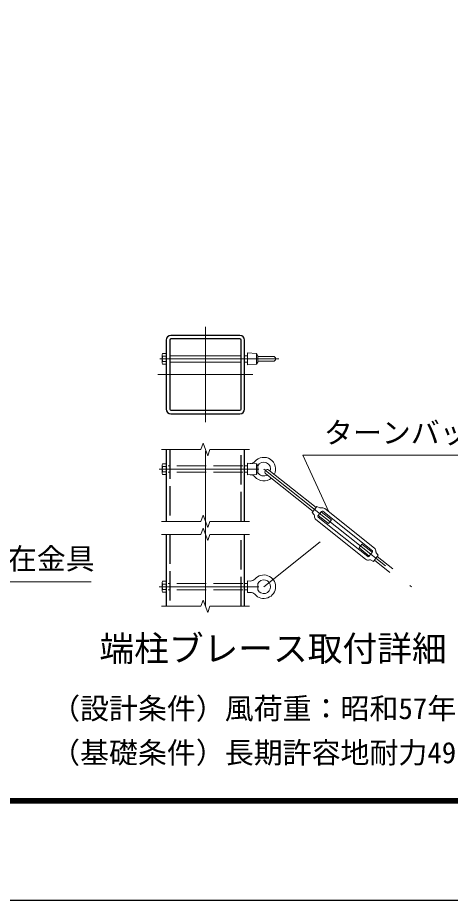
# Model space of a CAD drawing. Units: millimetres, scale not verified. Extents: x -18899 to 18901, y -13364 to 13366.
# Drawn here: x -1836 to 2581, y -13364 to -4358 of the extents above; entities that cross this region are included whole.
import ezdxf
from ezdxf.enums import TextEntityAlignment as Align

# ---------------------------------------------------------------- set-up
doc = ezdxf.new("R2010")
doc.units = ezdxf.units.MM
doc.header["$LTSCALE"] = 50
doc.linetypes.add('DASHED', pattern=[7.5, 6, -1.5])
doc.linetypes.add('USER1', pattern=[50.8, 31.75, -6.35, 6.35, -6.35])
for name, color, linetype, lineweight in [('0-0_D-TTL-TXT', 7, 'Continuous', 13), ('0-1_D-STR1', 1, 'Continuous', 25), ('0-2_D-BMK', 2, 'USER1', 13), ('0-3_D-STR3', 3, 'Continuous', 13), ('0-4_D-STR-DIM', 7, 'Continuous', 13), ('0-7_D-STR-TXT', 7, 'Continuous', 13), ('0-C_D-TTL', 7, 'Continuous', 25)]:
    doc.layers.add(name, color=color, linetype=linetype, lineweight=lineweight)
doc.styles.add('ＭＳ ゴシック', font='')
doc.styles.get('ＭＳ ゴシック').set_extended_font_data('MS Gothic')

msp = doc.modelspace()

# ---------------------------------------------------------------- linework, layer by layer
at = {"layer": '0-1_D-STR1'}
for p, q in [((-319.3, -7647.24), (-319.3, -8351.24)), ((-283.3, -7647.24), (-283.3, -8351.24)), ((432.7, -7599.24), (-271.3, -7599.24)), ((432.7, -7635.24), (-271.3, -7635.24)), ((444.7, -8351.24), (444.7, -7647.24)), ((480.7, -8351.24), (480.7, -7647.24)), ((-271.3, -8363.24), (432.7, -8363.24)), ((-271.3, -8399.24), (432.7, -8399.24)), ((-319.3, -8763.96), (-319.3, -9497.29)), ((480.7, -9497.29), (480.7, -8763.96)), ((-319.3, -9630.62), (-319.3, -10363.96)), ((480.7, -10363.96), (480.7, -9630.62))]:
    msp.add_line(p, q, dxfattribs=at)
at = {"layer": '0-1_D-STR1', "linetype": 'DASHED'}
for p, q in [((-283.3, -8763.96), (-283.3, -9497.29)), ((444.7, -9497.29), (444.7, -8763.96)), ((-283.3, -9630.62), (-283.3, -10363.96)), ((444.7, -10363.96), (444.7, -9630.62))]:
    msp.add_line(p, q, dxfattribs=at)
at = {"layer": '0-1_D-STR1'}
for centre, radius, start, end in [((-271.3, -7647.24), 48, 90, 180), ((-271.3, -7647.24), 12, 90, 180), ((432.7, -7647.24), 48, 0, 90), ((432.7, -7647.24), 12, 0, 90), ((-271.3, -8351.24), 48, 180, 270), ((-271.3, -8351.24), 12, 180, 270), ((432.7, -8351.24), 48, 270, 0), ((432.7, -8351.24), 12, 270, 0)]:
    msp.add_arc(centre, radius, start, end, dxfattribs=at)
at = {"layer": '0-2_D-BMK'}
for p, q in [((80.7, -7513.74), (80.7, -8484.74)), ((-385.46, -7839.24), (829.18, -7839.24)), ((-404.8, -7999.24), (566.2, -7999.24)), ((80.7, -10363.96), (80.7, -8763.96)), ((-391.76, -8963.96), (626.29, -8963.96)), ((676.7, -8963.96), (2185.9, -10164.8)), ((676.7, -10163.96), (1250.54, -9707.36)), ((-391.76, -10163.96), (626.29, -10163.96))]:
    msp.add_line(p, q, dxfattribs=at)
at = {"layer": '0-3_D-STR3'}
for p, q in [((-359.3, -7797.09), (-359.3, -7881.09)), ((-356.1, -7783.84), (-319.3, -7783.84)), ((-319.3, -7811.54), (-356.1, -7811.54)), ((-319.3, -7783.84), (-319.3, -7894.64)), ((-283.3, -7807.24), (444.7, -7807.24)), ((480.7, -7807.24), (508.7, -7807.24)), ((508.7, -7779.24), (508.7, -7899.24)), ((600.7, -7785.24), (600.7, -7893.24)), ((614.44, -7807.24), (614.44, -7871.24)), ((614.44, -7814.24), (771.7, -7814.24)), ((-319.3, -7866.94), (-356.1, -7866.94)), ((-356.1, -7894.64), (-319.3, -7894.64)), ((-283.3, -7871.24), (444.7, -7871.24)), ((480.7, -7871.24), (508.7, -7871.24)), ((508.7, -7899.24), (600.7, -7893.24)), ((600.7, -7893.24), (614.44, -7871.24)), ((614.44, -7864.24), (771.7, -7864.24)), ((-356.1, -8908.56), (-319.3, -8908.56)), ((-319.3, -8908.56), (-319.3, -9019.36)), ((508.7, -8903.96), (508.7, -9023.96)), ((600.7, -8909.96), (600.7, -9017.96)), ((-359.3, -8921.8), (-359.3, -9005.81)), ((-319.3, -8936.26), (-356.1, -8936.26)), ((-319.3, -8991.66), (-356.1, -8991.66)), ((480.7, -8931.96), (508.7, -8931.96)), ((480.7, -8995.96), (508.7, -8995.96)), ((600.7, -9017.96), (614.44, -8995.96)), ((614.44, -8931.96), (614.44, -8995.96)), ((727.64, -8973.82), (1209.66, -9357.35)), ((-356.1, -9019.36), (-319.3, -9019.36)), ((508.7, -9023.96), (600.7, -9017.96)), ((697.75, -9011.38), (1179.77, -9394.91)), ((1169.81, -9407.43), (1219.62, -9344.83)), ((1219.62, -9344.83), (1248.2, -9359.02)), ((1169.81, -9407.43), (1190.06, -9432.09)), ((1229.25, -9441.94), (1266.6, -9394.99)), ((1230.52, -9453.19), (1737.59, -9856.65)), ((1262.87, -9399.69), (1366.16, -9481.88)), ((1277.84, -9393.71), (1784.91, -9797.18)), ((1299.01, -9367.11), (1806.08, -9770.57)), ((1209.36, -9479.79), (1716.42, -9883.26)), ((1649.28, -9768.49), (1679.17, -9730.93)), ((1649.28, -9768.49), (1752.57, -9850.68)), ((1679.17, -9730.93), (1782.46, -9813.12)), ((1748.84, -9855.37), (1786.19, -9808.42)), ((1795.82, -9905.54), (1767.24, -9891.34)), ((1805.78, -9893.02), (1964.03, -10018.93)), ((1835.67, -9855.46), (1993.92, -9981.37)), ((-359.3, -10121.8), (-359.3, -10205.81)), ((-356.1, -10108.56), (-319.3, -10108.56)), ((-319.3, -10136.26), (-356.1, -10136.26)), ((-319.3, -10108.56), (-319.3, -10219.36)), ((480.7, -10131.96), (508.7, -10131.96)), ((508.7, -10103.96), (508.7, -10223.96)), ((508.7, -10103.96), (538.89, -10105.92)), ((614.44, -10131.96), (614.44, -10195.96)), ((-319.3, -10191.66), (-356.1, -10191.66)), ((-356.1, -10219.36), (-319.3, -10219.36)), ((480.7, -10195.96), (508.7, -10195.96)), ((508.7, -10223.96), (538.89, -10221.99))]:
    msp.add_line(p, q, dxfattribs=at)
at = {"layer": '0-3_D-STR3', "linetype": 'DASHED'}
for p, q in [((462.7, -8931.96), (-301.3, -8931.96)), ((462.7, -8995.96), (-301.3, -8995.96)), ((462.7, -10131.96), (-301.3, -10131.96)), ((462.7, -10195.96), (-301.3, -10195.96))]:
    msp.add_line(p, q, dxfattribs=at)
at = {"layer": '0-3_D-STR3'}
for points in [[(508.7, -7779.24), (600.7, -7785.24), (614.44, -7807.24)], [(508.7, -8903.96), (600.7, -8909.96), (614.44, -8931.96)], [(1232.98, -9437.25), (1336.27, -9519.44), (1366.16, -9481.88)], [(1795.82, -9905.54), (1845.63, -9842.94), (1825.38, -9818.27)]]:
    msp.add_lwpolyline(points, dxfattribs=at)
for centre, radius, start, end in [((-327.79, -7797.69), 31.52, 153.93467, 206.06533), ((-237.81, -7839.24), 121.49, 166.82041, 193.17959), ((771.7, -7839.24), 25, 270, 90), ((-327.74, -7880.79), 31.56, 153.96929, 206.03071), ((-327.79, -8922.41), 31.52, 153.93467, 206.06533), ((542.53, -8850.04), 56, 266.2686, 319.66701), ((676.7, -8963.96), 120, 333.02839, 139.66701), ((676.7, -8963.96), 70, 341.54247, 152.79711), ((-237.81, -8963.96), 121.49, 166.82041, 193.17959), ((-327.74, -9005.51), 31.56, 153.96929, 206.03071), ((676.7, -8963.96), 70, 207.20289, 301.44039), ((712.69, -8992.6), 24, 51.49143, 231.49143), ((542.53, -9077.87), 56, 40.33299, 93.7314), ((676.7, -8963.96), 120, 220.33299, 309.95447), ((1255.32, -9344.69), 16, 243.59068, 287.61032), ((1272.86, -9399.97), 42, 51.49143, 107.61032), ((1177.69, -9442.25), 16, 355.37255, 39.39218), ((1235.51, -9446.93), 42, 175.37255, 231.49143), ((1235.51, -9446.93), 8, 141.49143, 231.49143), ((1272.86, -9399.97), 8, 51.49143, 141.49143), ((1779.93, -9803.44), 8, 321.49143, 51.49143), ((1779.93, -9803.44), 42, 355.37255, 51.49143), ((1837.74, -9808.12), 16, 175.37255, 219.39218), ((1742.58, -9850.39), 42, 231.49143, 287.61032), ((1742.58, -9850.39), 8, 231.49143, 321.49143), ((1760.12, -9905.67), 16, 63.59068, 107.61032), ((542.53, -10050.04), 56, 266.2686, 319.66701), ((676.7, -10163.96), 120, 220.33299, 139.66701), ((-327.79, -10122.41), 31.52, 153.93467, 206.06533), ((-237.81, -10163.96), 121.49, 166.82041, 193.17959), ((676.7, -10163.96), 70, 207.20289, 152.79711), ((-327.74, -10205.51), 31.56, 153.96929, 206.03071), ((542.53, -10277.87), 56, 40.33299, 93.7314)]:
    msp.add_arc(centre, radius, start, end, dxfattribs=at)
at = {"layer": '0-4_D-STR-DIM'}
for p, q in [((57.61, -8700.53), (34.52, -8763.96)), ((103.78, -8827.39), (57.61, -8700.53)), ((-369.3, -8763.96), (34.52, -8763.96)), ((126.87, -8763.96), (103.78, -8827.39)), ((126.87, -8763.96), (530.7, -8763.96)), ((57.61, -9433.86), (34.52, -9497.29)), ((103.78, -9560.72), (57.61, -9433.86)), ((-369.3, -9497.29), (34.52, -9497.29)), ((126.87, -9497.29), (103.78, -9560.72)), ((126.87, -9497.29), (530.7, -9497.29)), ((-369.3, -9630.62), (34.52, -9630.62)), ((57.61, -9567.19), (34.52, -9630.62)), ((126.87, -9630.62), (530.7, -9630.62)), ((57.61, -10300.53), (34.52, -10363.96)), ((103.78, -10427.39), (57.61, -10300.53)), ((-369.3, -10363.96), (34.52, -10363.96)), ((126.87, -10363.96), (103.78, -10427.39)), ((126.87, -10363.96), (530.7, -10363.96))]:
    msp.add_line(p, q, dxfattribs=at)
msp.add_lwpolyline([(126.87, -9630.62), (103.78, -9694.05), (57.61, -9567.19)], dxfattribs=at)
at = {"layer": '0-7_D-STR-TXT'}
for points in [[(3324.81, -8821.52), (1074.07, -8821.52), (1340.97, -9399.35)], [(-1085.23, -10115.63), (-3051.57, -10115.63), (-3793.57, -9670.3)]]:
    msp.add_lwpolyline(points, dxfattribs=at)
at = {"layer": '0-C_D-TTL', "color": 2}
msp.add_lwpolyline([(-18898.56, 13366.02), (18901.44, 13366.02), (18901.44, -13363.98), (-18898.56, -13363.98)], close=True, dxfattribs=at)
at = {"layer": '0-C_D-TTL'}
for points in [[(-17683.56, 12376.02), (17686.44, 12376.02), (17686.44, -12373.98), (-17683.56, -12373.98)], [(-17672.31, 12364.77), (17675.19, 12364.77), (17675.19, -12362.73), (-17672.31, -12362.73)], [(-17661.06, 12353.52), (17663.94, 12353.52), (17663.94, -12351.48), (-17661.06, -12351.48)], [(-17649.81, 12342.27), (17652.69, 12342.27), (17652.69, -12340.23), (-17649.81, -12340.23)], [(-17638.56, 12331.02), (17641.44, 12331.02), (17641.44, -12328.98), (-17638.56, -12328.98)]]:
    msp.add_lwpolyline(points, close=True, dxfattribs=at)

# ---------------------------------------------------------------- texts
at = {"layer": '0-0_D-TTL-TXT', "style": 'ＭＳ ゴシック'}
for s, height, p in [('端柱ブレース取付詳細', 259.9, (-1001.76, -11002.99)), ('（設計条件）風荷重：昭和57年改正 建築基準法・同施行令に基づく風圧力に準拠。', 216.6, (-1494.58, -11580.19)), ('（基礎条件）長期許容地耐力49kN/㎡ の場合。', 216.6, (-1494.58, -12030.19))]:
    msp.add_text(s, height=height, dxfattribs=at).set_placement(p, align=Align.BOTTOM_LEFT)
at = {"layer": '0-7_D-STR-TXT', "style": 'ＭＳ ゴシック'}
for s, p in [('ターンバックル', (1290.67, -8765.45)), ('隅柱自在金具', (-2822.42, -10051.57))]:
    msp.add_text(s, height=216.6, dxfattribs=at).set_placement(p, align=Align.BOTTOM_LEFT)

doc.saveas('drawing.dxf')
